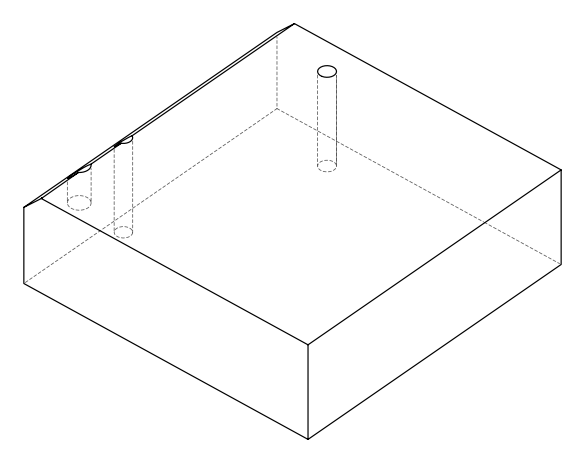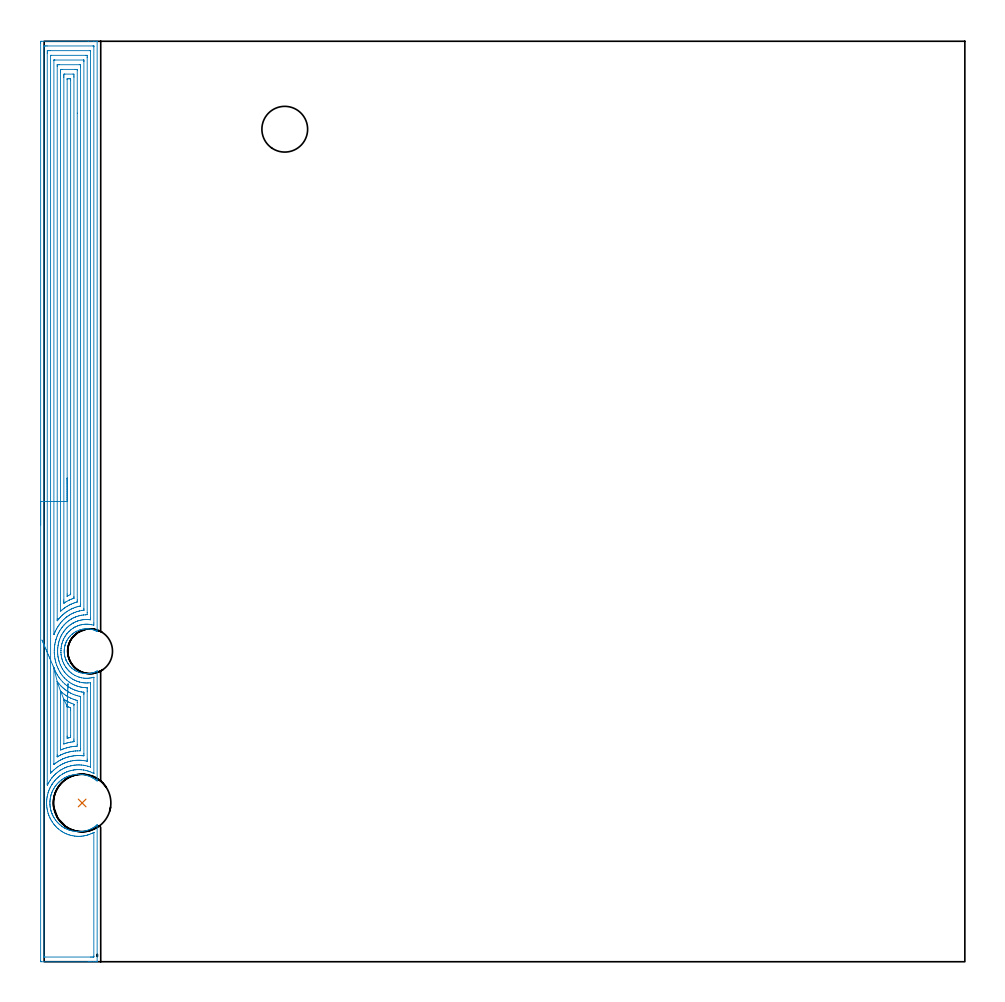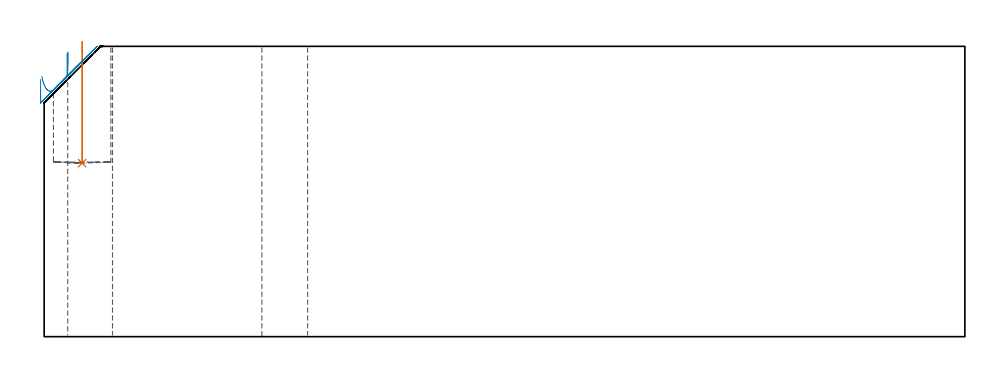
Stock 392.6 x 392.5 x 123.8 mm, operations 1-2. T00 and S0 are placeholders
(PLAN: 10 operations, 8 tool changes, 30.1 min)
(1 INDEXABLE_INSERT_DRILL_BLIND_HOLE_FROM_SOLID | STEP1POCKET | NXT0302_020 | 0.21 min | 23318 mm3)
(2 AREA_MILL | FG_CHAMFER_SURFACE | UGT0205_001 | 27.4 min | 110087 mm3)
(3 SPOT_DRILL | STEP1HOLE | NXT0321_9005460120000 | 0.05 min | 196 mm3)
(4 SPOT_DRILL_1 | STEP1HOLE_1 | NXT0321_9005460120000 | 0.05 min | 55 mm3)
(5 DRILL_BLIND_HOLE_INTO_CENTER | STEP1HOLE | UGT0301_198 | 0.06 min | 398 mm3)
(6 GUN_DRILL_THROUGH_HOLE | STEP1HOLE | UGT0307_003 | 0.6 min | 4331 mm3)
(7 SPADE_DRILL_TO_ENLARGE_THROUGH_HOLE | STEP1HOLE | UGT0306_010 | 0.53 min | 32012 mm3)
(8 DRILL_BLIND_HOLE_INTO_CENTER_1 | STEP1HOLE_1 | NXT0301_092 | 0.08 min | 1392 mm3)
(9 GUN_DRILL_THROUGH_HOLE_1 | STEP1HOLE_1 | UGT0307_009 | 0.63 min | 12077 mm3)
(10 DRILL_TO_ENLARGE_THROUGH_HOLE | STEP1HOLE_1 | UGT0301_258 | 0.53 min | 20543 mm3)
(TOOL NXT0302_020 | Index. Insert Drill 24.5mm [880-D2450L25-03] | D24.5 PA176 FL74 Z2)
(TOOL UGT0205_001 | Chamfer Mill 20 x 3 x 45 deg. | D20 FL50 Z2)
(TOOL NXT0321_9005460120000 | NC Spot Drill, 142deg, 12mm, Carbide, Uncoated | D12 PA142 FL30 Z2)
(TOOL UGT0301_198 | Twist Drill 7.9 mm | D7.9 PA118 FL73 Z2)
(TOOL UGT0307_003 | Gun Drill 7 mm | D7 PA130 FL24 Z1)
(TOOL UGT0306_010 | Spade Drill 19.5mm | D19.5 PA132 FL10 Z2)
(TOOL NXT0301_092 | Carbide Drill 12.1mm [860.1-1210-061A1-MM 2214] | D12.1 PA140 FL77 Z2)
(TOOL UGT0307_009 | Gun Drill 12 mm | D12 PA130 FL24 Z1)
(TOOL UGT0301_258 | Twist Drill 19.1 mm | D19.1 PA118 FL140 Z2)
(OP 1 INDEXABLE_INSERT_DRILL_BLIND_HOLE_FROM_SOLID)
G17 G21 G94 G90
T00 M6
G54
G17 G0 G90 X16.2 Y67.7 S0 M3
G43 Z133.8 H1
G94 G81 G98 Z74. F250. R125.8
G80
M5
M2
(OP 2 AREA_MILL, part 1 of 2)
G17 G21 G94 G90
T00 M6
G54
G17 G0 G90 X-1.5 Y186.25 S1061 M3
G43 Z133.8 H0
Z109.7
G94 G1 Y186.288 Z108.828 F250.
Y186.402 Z107.964
Y186.591 Z107.112
Y186.853 Z106.28
Y187.187 Z105.474
Y187.59 Z104.7
Y188.058 Z103.964
Y188.59 Z103.272
Y189.179 Z102.629
Y189.822 Z102.04
Y190.514 Z101.508
Y191.25 Z101.04
Y192.024 Z100.637
Y192.83 Z100.303
Y193.662 Z100.041
Y194.514 Z99.852
Y195.378 Z99.738
Y196.25 Z99.7
Y391.517
X-1.499 Y391.883 Z99.701
X-1.494 Y392.404 Z99.704
X-1.492 Y392.492 Z99.706
X-0.976 Y392.5 Z100.221
X18.804 Z119.999
X21.19 Z122.385
X22.2 Z123.4
X22.571 Y392.492 Z123.762
X22.597 Y392.49 Z123.788
X22.6 Y392.329 Z123.8
Y141.759
X22.593 Y140.9 Z123.793
X22.535 Y140.878 Z123.735
X22.521 Y140.883 Z123.721
X22.176 Y141.036 Z123.376
X22.093 Y141.074 Z123.293
X21.762 Y141.217 Z122.962
X21.323 Y141.383 Z122.523
X20.879 Y141.531 Z122.079
X20.439 Y141.653 Z121.639
X19.996 Y141.757 Z121.196
X19.855 Y141.785 Z121.055
X19.113 Y141.886 Z120.313
X18.672 Y141.926 Z119.872
X18.23 Y141.942 Z119.43
X17.789 Y141.938 Z118.989
X17.348 Y141.913 Z118.548
X16.905 Y141.868 Z118.105
X16.465 Y141.805 Z117.665
X16.345 Y141.785 Z117.545
X15.582 Y141.6 Z116.782
X15.138 Y141.471 Z116.338
X14.699 Y141.311 Z115.899
X13.816 Y140.931 Z115.016
X13.733 Y140.892 Z114.933
X13.685 Y140.865 Z114.885
X13.46 Y140.739 Z114.658
X13.381 Y140.693 Z114.573
X13.333 Y140.667 Z114.526
X12.933 Y140.422 Z114.132
X12.767 Y140.306 Z113.964
X12.413 Y140.063 Z113.613
X12.321 Y139.999 Z113.521
X12.099 Y139.822 Z113.299
X12.05 Y139.782 Z113.25
X11.927 Y139.674 Z113.126
X11.88 Y139.633 Z113.077
X11.793 Y139.557 Z112.992
X11.672 Y139.451 Z112.871
X11.305 Y139.106 Z112.502
X11.169 Y138.963 Z112.365
X11.009 Y138.781 Z112.205
X10.843 Y138.593 Z112.04
X10.53 Y138.213 Z111.729
X10.285 Y137.878 Z111.483
X10.254 Y137.831 Z111.452
X9.924 Y137.321 Z111.121
X9.908 Y137.292 Z111.105
X9.674 Y136.877 Z110.873
X9.638 Y136.807 Z110.838
X9.446 Y136.428 Z110.643
X9.433 Y136.399 Z110.629
X9.403 Y136.335 Z110.6
X9.368 Y136.253 Z110.566
X9.282 Y136.046 Z110.481
X9.245 Y135.952 Z110.441
X9.238 Y135.937 Z110.435
X9.086 Y135.535 Z110.286
X8.958 Y135.13 Z110.156
X8.946 Y135.09 Z110.142
X8.939 Y135.059 Z110.133
X8.867 Y134.793 Z110.062
X8.826 Y134.642 Z110.02
X8.764 Y134.363 Z109.962
X8.731 Y134.197 Z109.923
X8.654 Y133.749 Z109.85
X8.6 Y133.303 Z109.796
X8.595 Y133.229 Z109.79
X8.576 Y132.982 Z109.773
X8.568 Y132.856 Z109.763
Y132.826 Z109.761
X8.555 Y132.439 Z109.754
X8.554 Y132.41 Z109.753
X8.567 Y131.963 Z109.761
X8.57 Y131.932 Z109.762
X8.578 Y131.801 Z109.774
X8.592 Y131.616 Z109.785
X8.598 Y131.516 Z109.793
X8.632 Y131.22 Z109.83
X8.65 Y131.07 Z109.847
X8.666 Y130.973 Z109.864
X8.726 Y130.623 Z109.919
X8.779 Y130.366 Z109.978
X8.821 Y130.178 Z110.016
X8.941 Y129.73 Z110.136
X9.08 Y129.285 Z110.278
X9.189 Y128.994 Z110.386
X9.235 Y128.872 Z110.431
X9.263 Y128.806 Z110.458
X9.328 Y128.643 Z110.527
X9.368 Y128.546 Z110.567
X9.402 Y128.465 Z110.6
X9.437 Y128.392 Z110.634
X9.453 Y128.359 Z110.65
X9.634 Y128.002 Z110.833
X9.663 Y127.944 Z110.862
X9.909 Y127.499 Z111.108
X10.092 Y127.206 Z111.292
X10.254 Y126.966 Z111.451
X10.286 Y126.919 Z111.483
X10.321 Y126.87 Z111.519
X10.514 Y126.606 Z111.714
X10.834 Y126.216 Z112.033
X11.045 Y125.977 Z112.242
X11.168 Y125.837 Z112.366
X11.285 Y125.713 Z112.482
X11.661 Y125.358 Z112.861
X11.703 Y125.321 Z112.903
X11.88 Y125.168 Z113.076
X11.975 Y125.084 Z113.173
X12.05 Y125.017 Z113.249
X12.294 Y124.82 Z113.493
X12.61 Y124.591 Z113.809
X12.767 Y124.486 Z113.965
X12.933 Y124.374 Z114.133
X13.314 Y124.144 Z114.507
X13.407 Y124.091 Z114.599
X13.499 Y124.038 Z114.697
X13.695 Y123.927 Z114.894
X13.768 Y123.893 Z114.968
X13.816 Y123.87 Z115.016
X14.699 Y123.489 Z115.899
X15.138 Y123.329 Z116.338
X15.582 Y123.198 Z116.782
X16.24 Y123.035 Z117.44
X16.465 Y122.996 Z117.665
X16.905 Y122.932 Z118.105
X17.348 Y122.887 Z118.548
X17.789 Y122.862 Z118.989
X18.23 Y122.858 Z119.43
X18.672 Y122.874 Z119.872
X19.113 Y122.915 Z120.313
X19.961 Y123.035 Z121.161
X19.996 Y123.042 Z121.196
X20.439 Y123.147 Z121.639
X20.879 Y123.269 Z122.079
X21.323 Y123.417 Z122.523
X21.762 Y123.583 Z122.962
X22.083 Y123.722 Z123.283
X22.519 Y123.934 Z123.717
X22.582 Y123.959 Z123.779
X22.595 Y123.963 Z123.791
X22.6 Y123.893 Z123.8
Y77.441
X22.594 Y77.079 Z123.792
X22.541 Y77.111 Z123.739
X22.204 Y77.379 Z123.404
X22.052 Y77.498 Z123.252
X21.762 Y77.704 Z122.962
X21.324 Y77.997 Z122.524
X20.879 Y78.273 Z122.079
X20.675 Y78.391 Z121.875
X19.996 Y78.737 Z121.196
X19.557 Y78.94 Z120.757
X19.113 Y79.121 Z120.313
X18.678 Y79.284 Z119.878
X18.23 Y79.419 Z119.43
X17.348 Y79.648 Z118.548
X16.465 Y79.81 Z117.665
X15.582 Y79.907 Z116.782
X14.699 Y79.94 Z115.899
X13.816 Y79.906 Z115.016
X12.933 Y79.809 Z114.133
X12.05 Y79.647 Z113.25
X11.167 Y79.419 Z112.367
X10.722 Y79.284 Z111.922
X10.571 Y79.228 Z111.771
X10.285 Y79.12 Z111.483
X10.06 Y79.028 Z111.257
X9.842 Y78.939 Z111.039
X9.499 Y78.781 Z110.698
X9.402 Y78.736 Z110.6
X8.726 Y78.391 Z109.924
X8.628 Y78.334 Z109.826
X8.519 Y78.272 Z109.717
X8.074 Y77.995 Z109.272
X7.636 Y77.702 Z108.834
X7.447 Y77.566 Z108.643
X7.352 Y77.498 Z108.549
X6.735 Y76.994 Z107.934
X6.412 Y76.708 Z107.607
X6.296 Y76.605 Z107.492
X6.117 Y76.428 Z107.315
X5.869 Y76.182 Z107.069
X5.444 Y75.713 Z106.639
X5.182 Y75.394 Z106.381
X4.987 Y75.156 Z106.186
X4.738 Y74.82 Z105.936
X4.639 Y74.673 Z105.837
X4.439 Y74.376 Z105.637
X4.154 Y73.927 Z105.352
X4.119 Y73.868 Z105.316
X4.105 Y73.845 Z105.303
X3.941 Y73.546 Z105.141
X3.885 Y73.442 Z105.084
X3.679 Y73.034 Z104.876
X3.475 Y72.589 Z104.675
X3.435 Y72.495 Z104.635
X3.288 Y72.141 Z104.485
X3.265 Y72.081 Z104.462
X3.222 Y71.971 Z104.42
X3.113 Y71.635 Z104.308
X2.986 Y71.248 Z104.181
X2.969 Y71.188 Z104.163
X2.857 Y70.803 Z104.055
X2.796 Y70.553 Z103.995
X2.783 Y70.5 Z103.982
X2.75 Y70.355 Z103.945
X2.739 Y70.295 Z103.931
X2.659 Y69.909 Z103.856
X2.584 Y69.462 Z103.783
X2.582 Y69.45 Z103.782
X2.527 Y69.016 Z103.726
X2.489 Y68.57 Z103.682
X2.487 Y68.508 Z103.677
X2.463 Y68.123 Z103.66
X2.453 Y67.677 Z103.649
X2.464 Y67.23 Z103.662
X2.486 Y66.882 Z103.68
X2.492 Y66.784 Z103.686
X2.534 Y66.337 Z103.729
X2.57 Y66.044 Z103.77
X2.592 Y65.891 Z103.789
X2.603 Y65.828 Z103.799
X2.667 Y65.444 Z103.865
X2.759 Y64.998 Z103.957
X2.869 Y64.551 Z104.068
X2.887 Y64.488 Z104.085
X2.995 Y64.105 Z104.194
X3.016 Y64.038 Z104.216
X3.103 Y63.765 Z104.303
X3.14 Y63.66 Z104.34
X3.221 Y63.428 Z104.42
X3.307 Y63.212 Z104.504
X3.334 Y63.148 Z104.531
X3.376 Y63.048 Z104.575
X3.457 Y62.857 Z104.655
X3.497 Y62.764 Z104.694
X3.701 Y62.319 Z104.9
X3.787 Y62.15 Z104.987
X3.898 Y61.935 Z105.096
X4.105 Y61.556 Z105.302
X4.12 Y61.53 Z105.318
X4.183 Y61.426 Z105.38
X4.47 Y60.977 Z105.668
X4.77 Y60.534 Z105.968
X4.901 Y60.353 Z106.1
X4.987 Y60.241 Z106.186
X5.481 Y59.641 Z106.681
X5.869 Y59.218 Z107.069
X6.117 Y58.972 Z107.317
X6.343 Y58.748 Z107.542
X6.56 Y58.552 Z107.756
X6.754 Y58.385 Z107.951
X7.416 Y57.855 Z108.614
X7.636 Y57.697 Z108.835
X8.074 Y57.405 Z109.273
X8.262 Y57.288 Z109.461
X8.333 Y57.245 Z109.53
X8.416 Y57.193 Z109.615
X8.519 Y57.129 Z109.718
X8.811 Y56.962 Z110.008
X8.937 Y56.895 Z110.137
X9.02 Y56.851 Z110.22
X9.105 Y56.807 Z110.303
X9.22 Y56.751 Z110.415
X9.403 Y56.66 Z110.599
X9.841 Y56.461 Z111.04
X9.872 Y56.449 Z111.071
X10.284 Y56.281 Z111.484
X10.55 Y56.183 Z111.749
X10.857 Y56.069 Z112.057
X11.167 Y55.978 Z112.367
X12.05 Y55.753 Z113.25
X12.933 Y55.591 Z114.133
X13.816 Y55.494 Z115.016
X14.699 Y55.46 Z115.899
X15.582 Y55.493 Z116.782
X16.465 Y55.59 Z117.665
X17.348 Y55.752 Z118.548
X18.23 Y55.977 Z119.43
X18.543 Y56.069 Z119.743
X19.113 Y56.284 Z120.313
X19.996 Y56.665 Z121.196
X20.59 Y56.962 Z121.79
X20.879 Y57.128 Z122.079
X21.324 Y57.403 Z122.524
X21.762 Y57.695 Z122.962
X21.987 Y57.855 Z123.187
X22.204 Y58.022 Z123.404
X22.473 Y58.235 Z123.673
X22.519 Y58.27 Z123.718
X22.586 Y58.314 Z123.779
X22.597 Y58.32 Z123.789
X22.6 Y58.235 Z123.8
Y0.171
X22.597 Y0.01 Z123.788
X22.571 Y0.008 Z123.762
X22.2 Y0. Z123.399
X21.867 Z123.066
X21.19 Z122.385
X19.964 Z121.161
X19.416 Z120.611
X18.804 Z119.999
X-1.251 Y0.001 Z99.946
X-1.492 Y0.01 Z99.706
X-1.499 Y0.251 Z99.699
Y0.283
X-1.5 Y196.25 Z99.7
X-0.086 Z101.114
Y390.092
X-0.084 Y390.318 Z101.116
X-0.081 Y390.429 Z101.119
X-0.079 Y390.476 Z101.121
X-0.004 Y390.49 Z101.196
X0.399 Y390.498 Z101.599
X0.797 Y390.499 Z101.997
X1.283 Y390.5 Z102.483
X20.789 Z121.989
X21.046 Y390.497 Z122.246
X21.153 Y390.493 Z122.353
X21.172 Y390.491 Z122.372
X21.179 Y390.479 Z122.379
X21.181 Y390.428 Z122.381
X21.184 Y390.319 Z122.384
X21.186 Y390.1 Z122.386
Y144.442
X21.183 Y143.552 Z122.383
X21.181 Y143.545 Z122.381
X21.079 Y143.524 Z122.279
X20.965 Y143.545 Z122.165
X20.303 Y143.704 Z121.503
X20.101 Y143.749 Z121.301
X19.416 Y143.844 Z120.616
X19.079 Y143.885 Z120.279
X18.53 Y143.922 Z119.73
X18.146 Y143.932 Z119.346
X17.643 Y143.922 Z118.843
X17.289 Y143.902 Z118.489
X16.756 Y143.847 Z117.956
X16.491 Y143.813 Z117.691
X16.2 Y143.765 Z117.4
X15.87 Y143.695 Z117.07
X15.748 Y143.668 Z116.948
X15.252 Y143.545 Z116.452
X15.044 Y143.484 Z116.244
X14.983 Y143.464 Z116.183
X14.387 Y143.253 Z115.587
X14.097 Y143.134 Z115.297
X13.76 Y142.991 Z114.96
X13.21 Y142.743 Z114.41
X13.149 Y142.713 Z114.349
X13.036 Y142.652 Z114.236
X12.59 Y142.383 Z113.79
X12.323 Y142.216 Z113.523
X12.051 Y142.033 Z113.251
X11.655 Y141.759 Z112.855
X11.532 Y141.663 Z112.732
X11.437 Y141.583 Z112.637
X11.054 Y141.251 Z112.254
X10.621 Y140.865 Z111.821
X10.584 Y140.831 Z111.784
X10.573 Y140.82 Z111.773
X10.55 Y140.796 Z111.75
X10.157 Y140.368 Z111.357
X9.809 Y139.972 Z111.009
X9.743 Y139.892 Z110.943
X9.663 Y139.791 Z110.863
X9.361 Y139.384 Z110.561
X9.152 Y139.079 Z110.352
X9.004 Y138.85 Z110.204
X8.777 Y138.485 Z109.977
X8.668 Y138.295 Z109.868
X8.608 Y138.185 Z109.808
X8.363 Y137.709 Z109.563
X8.165 Y137.292 Z109.365
X8.115 Y137.179 Z109.315
X8.082 Y137.099 Z109.282
X7.89 Y136.612 Z109.09
X7.833 Y136.456 Z109.033
X7.814 Y136.399 Z109.014
X7.623 Y135.775 Z108.823
X7.55 Y135.506 Z108.75
X7.443 Y135.063 Z108.643
X7.35 Y134.612 Z108.55
X7.32 Y134.453 Z108.52
X7.299 Y134.315 Z108.499
X7.221 Y133.719 Z108.421
X7.199 Y133.522 Z108.399
X7.154 Y132.826 Z108.354
X7.147 Y132.71 Z108.347
Y132.681
X7.157 Y131.932 Z108.357
X7.163 Y131.772 Z108.363
X7.223 Y131.039 Z108.423
X7.235 Y130.923 Z108.435
X7.253 Y130.788 Z108.453
X7.357 Y130.146 Z108.557
X7.452 Y129.694 Z108.652
X7.561 Y129.252 Z108.761
X7.648 Y128.935 Z108.848
X7.794 Y128.456 Z108.994
X7.828 Y128.359 Z109.028
X7.89 Y128.192 Z109.09
X8.184 Y127.466 Z109.384
X8.458 Y126.894 Z109.658
X8.632 Y126.573 Z109.832
X8.777 Y126.314 Z109.977
X9.176 Y125.679 Z110.376
X9.377 Y125.392 Z110.577
X9.663 Y125.016 Z110.863
X9.849 Y124.786 Z111.049
X10.175 Y124.412 Z111.375
X10.55 Y124.013 Z111.75
X10.671 Y123.893 Z111.871
X11.076 Y123.529 Z112.276
X11.437 Y123.221 Z112.637
X11.719 Y122.999 Z112.919
X12.323 Y122.58 Z113.523
X13.11 Y122.106 Z114.31
X13.21 Y122.053 Z114.41
X13.317 Y121.999 Z114.517
X14.097 Y121.668 Z115.297
X14.809 Y121.388 Z116.009
X14.983 Y121.335 Z116.183
X15.403 Y121.213 Z116.603
X15.87 Y121.099 Z117.07
X16.016 Y121.065 Z117.216
X16.756 Y120.953 Z117.956
X17.328 Y120.896 Z118.528
X17.643 Y120.878 Z118.843
X17.985 Y120.868 Z119.185
X18.53 Y120.878 Z119.73
X18.845 Y120.895 Z120.045
X19.416 Y120.957 Z120.616
X19.642 Y120.986 Z120.842
X20.303 Y121.095 Z121.503
X20.401 Y121.114 Z121.601
X20.813 Y121.213 Z122.013
X20.967 Y121.254 Z122.167
X21.112 Y121.29 Z122.312
X21.146 Y121.295 Z122.346
X21.184 Y121.218 Z122.384
X21.185 Y121.213 Z122.385
X21.186 Y121.208 Z122.386
X21.185 Y80.57 Z122.385
X21.183 Y80.347 Z122.383
X21.182 Y80.293 Z122.382
X21.18 Y80.276 Z122.38
X21.132 Y80.294 Z122.332
X20.921 Y80.392 Z122.121
X20.303 Y80.689 Z121.503
X19.572 Y81.014 Z120.772
X19.416 Y81.07 Z120.616
X18.797 Y81.283 Z119.997
X18.53 Y81.364 Z119.73
X18.051 Y81.496 Z119.251
X17.643 Y81.595 Z118.843
X16.923 Y81.739 Z118.123
X16.756 Y81.764 Z117.956
X15.9 Y81.877 Z117.1
X15.87 Y81.88 Z117.07
X15.574 Y81.908 Z116.774
X14.983 Y81.929 Z116.183
X14.961 Y81.93 Z116.161
X14.087 Y81.917 Z115.287
X13.829 Y81.908 Z115.029
X13.266 Y81.851 Z114.466
X13.21 Y81.844 Z114.41
X12.819 Y81.793 Z114.019
X12.488 Y81.741 Z113.688
X12.323 Y81.71 Z113.523
X11.749 Y81.593 Z112.949
X11.437 Y81.516 Z112.637
X11.042 Y81.412 Z112.242
X10.55 Y81.268 Z111.75
X10.359 Y81.207 Z111.559
X9.826 Y81.014 Z111.026
X9.71 Y80.967 Z110.91
X9.663 Y80.946 Z110.863
X9.099 Y80.69 Z110.299
X8.777 Y80.535 Z109.977
X8.503 Y80.397 Z109.703
X7.982 Y80.121 Z109.182
X7.746 Y79.976 Z108.946
X7.004 Y79.482 Z108.204
X6.854 Y79.379 Z108.054
X6.647 Y79.228 Z107.847
X6.353 Y78.99 Z107.553
X6.117 Y78.794 Z107.317
X5.87 Y78.583 Z107.07
X5.588 Y78.334 Z106.788
X5.405 Y78.159 Z106.605
X5.23 Y77.985 Z106.43
X4.965 Y77.709 Z106.165
X4.714 Y77.441 Z105.914
X4.541 Y77.242 Z105.741
X4.344 Y77.005 Z105.544
X3.98 Y76.548 Z105.18
X3.756 Y76.246 Z104.956
X3.457 Y75.816 Z104.657
X3.392 Y75.72 Z104.592
X3.35 Y75.654 Z104.55
X3.163 Y75.358 Z104.363
X2.825 Y74.761 Z104.025
X2.735 Y74.595 Z103.935
X2.57 Y74.275 Z103.77
X2.439 Y74. Z103.639
X2.379 Y73.868 Z103.579
X2.169 Y73.379 Z103.369
X2.003 Y72.975 Z103.203
X1.951 Y72.84 Z103.151
X1.916 Y72.74 Z103.116
X1.696 Y72.075 Z102.896
X1.684 Y72.036 Z102.884
X1.505 Y71.368 Z102.705
X1.462 Y71.188 Z102.662
X1.341 Y70.64 Z102.541
X1.276 Y70.295 Z102.476
X1.208 Y69.881 Z102.408
X1.146 Y69.401 Z102.346
X1.114 Y69.082 Z102.314
X1.071 Y68.508 Z102.271
X1.057 Y68.246 Z102.257
X1.045 Y67.615 Z102.245
X1.051 Y67.359 Z102.251
X1.078 Y66.721 Z102.278
X1.087 Y66.576 Z102.287
X1.101 Y66.416 Z102.301
X1.167 Y65.828 Z102.367
X1.227 Y65.395 Z102.427
X1.306 Y64.935 Z102.506
X1.443 Y64.284 Z102.643
X1.504 Y64.042 Z102.704
X1.684 Y63.362 Z102.884
X1.749 Y63.148 Z102.949
X1.761 Y63.109 Z102.961
X1.78 Y63.051 Z102.98
X1.949 Y62.576 Z103.149
X2.072 Y62.255 Z103.272
X2.357 Y61.577 Z103.557
X2.457 Y61.362 Z103.657
X2.57 Y61.13 Z103.77
X2.92 Y60.468 Z104.12
X3.116 Y60.126 Z104.316
X3.457 Y59.58 Z104.657
X3.467 Y59.565 Z104.667
X3.946 Y58.892 Z105.146
X4.108 Y58.682 Z105.308
X4.344 Y58.393 Z105.544
X4.618 Y58.069 Z105.818
X4.874 Y57.788 Z106.074
X5.23 Y57.421 Z106.43
X5.777 Y56.895 Z106.977
X6.117 Y56.607 Z107.317
X6.879 Y56.002 Z108.079
X7.004 Y55.913 Z108.204
X7.279 Y55.725 Z108.479
X7.89 Y55.346 Z109.09
X8.289 Y55.109 Z109.489
X8.777 Y54.86 Z109.977
X9.25 Y54.632 Z110.45
X9.663 Y54.462 Z110.863
X10.283 Y54.215 Z111.483
X10.55 Y54.124 Z111.75
X10.684 Y54.08 Z111.884
X11.437 Y53.885 Z112.637
X11.873 Y53.776 Z113.073
X12.323 Y53.695 Z113.523
X12.944 Y53.59 Z114.144
X13.21 Y53.561 Z114.41
X13.926 Y53.494 Z115.126
X14.097 Y53.487 Z115.297
X14.836 Y53.47 Z116.036
X14.983 Y53.474 Z116.183
X15.687 Y53.506 Z116.887
X15.87 Y53.524 Z117.07
X16.486 Y53.594 Z117.686
X16.756 Y53.637 Z117.956
X17.245 Y53.723 Z118.445
X17.643 Y53.805 Z118.843
X17.972 Y53.884 Z119.172
X18.53 Y54.03 Z119.73
X18.673 Y54.071 Z119.873
X19.113 Y54.215 Z120.313
X19.333 Y54.299 Z120.533
X19.416 Y54.333 Z120.616
X19.958 Y54.563 Z121.158
X20.303 Y54.715 Z121.503
X20.57 Y54.84 Z121.77
X21.12 Y55.109 Z122.32
X21.142 Y55.12 Z122.342
X21.168 Y55.131 Z122.368
X21.172 Y55.128 Z122.372
X21.184 Y55.114 Z122.384
X21.185 Y55.109 Z122.385
X21.186 Y55.101 Z122.386
Y2.408
X21.184 Y2.182 Z122.384
X21.181 Y2.071 Z122.381
X21.179 Y2.024 Z122.379
X21.104 Y2.01 Z122.304
X20.701 Y2.002 Z121.901
X20.303 Y2.001 Z121.503
X19.817 Y2. Z121.017
X0.311 Z101.511
X0.054 Y2.003 Z101.254
X-0.053 Y2.007 Z101.147
X-0.072 Y2.009 Z101.128
X-0.079 Y2.021 Z101.121
X-0.082 Y2.072 Z101.118
X-0.084 Y2.181 Z101.116
X-0.086 Y2.4 Z101.114
Y196.25
X1.328 Z102.528
X1.329 Y387.416 Z102.529
X1.33 Y387.773 Z102.53
X1.334 Y388.309 Z102.534
X1.336 Y388.479 Z102.536
X1.501 Y388.493 Z102.701
X1.684 Y388.497 Z102.884
X2.381 Y388.5 Z103.581
X2.57 Z103.77
X19.416 Y388.499 Z120.616
X19.605 Y388.496 Z120.805
X19.731 Y388.491 Z120.931
X19.766 Y388.487 Z120.966
X19.767 Y388.471 Z120.967
X19.769 Y388.429 Z120.969
X19.771 Y388.309 Z120.971
Y146.761
X19.77 Y146.225 Z120.97
X19.767 Y145.872 Z120.967
X19.765 Y145.827 Z120.965
X19.717 Y145.829 Z120.917
X19.609 Y145.837 Z120.809
X19.416 Y145.855 Z120.616
X18.846 Y145.906 Z120.046
X18.53 Y145.922 Z119.73
X17.936 Y145.93 Z119.136
X17.643 Y145.922 Z118.843
X17.092 Y145.887 Z118.292
X16.756 Y145.852 Z117.956
X16.3 Y145.792 Z117.5
X15.87 Y145.715 Z117.07
X15.559 Y145.645 Z116.759
X14.983 Y145.502 Z116.183
X14.85 Y145.466 Z116.05
X14.42 Y145.332 Z115.62
X14.18 Y145.248 Z115.38
X14.097 Y145.215 Z115.297
X13.549 Y144.99 Z114.749
X13.21 Y144.844 Z114.41
X12.932 Y144.719 Z114.132
X12.782 Y144.646 Z113.982
X12.389 Y144.439 Z113.589
X12.347 Y144.414 Z113.547
X12.323 Y144.4 Z113.523
X11.798 Y144.074 Z112.998
X11.437 Y143.835 Z112.637
X11.265 Y143.718 Z112.465
X11.021 Y143.545 Z112.221
X10.758 Y143.335 Z111.958
X10.55 Y143.162 Z111.75
X10.279 Y142.926 Z111.479
X9.972 Y142.652 Z111.172
X9.814 Y142.5 Z111.014
X9.663 Y142.348 Z110.863
X9.38 Y142.044 Z110.58
X9.12 Y141.759 Z110.32
X8.962 Y141.572 Z110.162
X8.777 Y141.347 Z109.977
X8.567 Y141.077 Z109.767
X8.41 Y140.865 Z109.61
X8.196 Y140.557 Z109.396
X7.89 Y140.097 Z109.09
X7.842 Y140.02 Z109.042
X7.813 Y139.972 Z109.013
X7.518 Y139.454 Z108.718
X7.318 Y139.079 Z108.518
X7.211 Y138.87 Z108.411
X7.004 Y138.44 Z108.204
X6.926 Y138.264 Z108.126
X6.893 Y138.185 Z108.093
X6.676 Y137.622 Z107.876
X6.553 Y137.292 Z107.753
X6.447 Y136.959 Z107.647
X6.276 Y136.399 Z107.476
X6.241 Y136.273 Z107.441
X6.117 Y135.786 Z107.317
X6.066 Y135.557 Z107.266
X6.056 Y135.506 Z107.256
X5.929 Y134.802 Z107.129
X5.901 Y134.612 Z107.101
X5.822 Y134.016 Z107.022
X5.792 Y133.719 Z106.992
X5.759 Y133.186 Z106.959
X5.741 Y132.826 Z106.941
X5.74 Y132.312 Z106.94
X5.743 Y131.932 Z106.943
X5.771 Y131.387 Z106.971
X5.801 Y131.039 Z107.001
X5.868 Y130.396 Z107.068
X5.906 Y130.146 Z107.106
X5.965 Y129.781 Z107.165
X6.049 Y129.321 Z107.249
X6.063 Y129.252 Z107.263
X6.117 Y129.012 Z107.317
X6.288 Y128.359 Z107.488
X6.355 Y128.119 Z107.555
X6.568 Y127.466 Z107.768
X6.848 Y126.73 Z108.048
X6.913 Y126.573 Z108.113
X7.004 Y126.364 Z108.204
X7.34 Y125.679 Z108.54
X7.745 Y124.932 Z108.945
X7.836 Y124.786 Z109.036
X7.89 Y124.702 Z109.09
X8.21 Y124.217 Z109.41
X8.44 Y123.893 Z109.64
X8.777 Y123.456 Z109.977
X9.162 Y122.999 Z110.362
X9.663 Y122.454 Z110.863
X10.027 Y122.106 Z111.227
X10.55 Y121.642 Z111.75
X11.084 Y121.213 Z112.284
X11.437 Y120.965 Z112.637
X11.634 Y120.831 Z112.834
X12.126 Y120.518 Z113.326
X12.323 Y120.402 Z113.523
X12.464 Y120.319 Z113.664
X12.743 Y120.171 Z113.943
X12.957 Y120.071 Z114.157
X13.21 Y119.958 Z114.41
X13.838 Y119.687 Z115.038
X14.097 Y119.588 Z115.297
X14.527 Y119.426 Z115.727
X14.983 Y119.295 Z116.183
X15.164 Y119.244 Z116.364
X15.87 Y119.08 Z117.07
X16.282 Y119.01 Z117.482
X16.756 Y118.948 Z117.956
X17.283 Y118.896 Z118.483
X17.643 Y118.878 Z118.843
X18.195 Y118.87 Z119.395
X18.53 Y118.878 Z119.73
X19.042 Y118.91 Z120.242
X19.761 Y118.977 Z120.961
X19.765 Y118.89 Z120.965
X19.769 Y118.533 Z120.969
X19.771 Y118.176 Z120.971
Y83.217
X19.77 Y83.122 Z120.97
X19.767 Y83.059 Z120.967
X19.765 Y83.03 Z120.965
X19.751 Z120.951
X18.994 Y83.269 Z120.194
X18.53 Y83.398 Z119.73
X17.733 Y83.604 Z118.933
X17.643 Y83.622 Z118.843
X17.27 Y83.694 Z118.47
X16.756 Y83.776 Z117.956
X16.661 Y83.791 Z117.861
X15.87 Y83.878 Z117.07
X15.669 Y83.897 Z116.869
X14.983 Y83.921 Z116.183
X14.755 Y83.924 Z115.955
X14.097 Y83.911 Z115.297
X13.889 Y83.903 Z115.089
X13.21 Y83.847 Z114.41
X13.071 Y83.834 Z114.271
X12.716 Y83.788 Z113.916
X12.323 Y83.73 Z113.523
X12.293 Y83.725 Z113.493
X12.123 Y83.694 Z113.323
X11.551 Y83.579 Z112.751
X11.437 Y83.552 Z112.637
X11.249 Y83.505 Z112.449
X10.55 Y83.309 Z111.75
X10.16 Y83.193 Z111.36
X9.663 Y83.018 Z110.863
X9.506 Y82.959 Z110.706
X9.115 Y82.801 Z110.315
X8.88 Y82.697 Z110.08
X8.777 Y82.648 Z109.977
X8.282 Y82.407 Z109.482
X7.89 Y82.203 Z109.09
X7.345 Y81.908 Z108.545
X7.134 Y81.776 Z108.334
X7.004 Y81.692 Z108.204
X6.599 Y81.422 Z107.799
X6.117 Y81.094 Z107.317
X6.07 Y81.061 Z107.27
X6.007 Y81.014 Z107.207
X5.578 Y80.664 Z106.778
X5.23 Y80.375 Z106.43
X5.094 Y80.258 Z106.294
X4.939 Y80.121 Z106.139
X4.633 Y79.83 Z105.833
X4.344 Y79.547 Z105.544
X4.186 Y79.387 Z105.386
X4.036 Y79.228 Z105.236
X3.762 Y78.92 Z104.962
X3.457 Y78.567 Z104.657
X3.352 Y78.44 Z104.552
X3.268 Y78.334 Z104.468
X2.656 Y77.527 Z103.856
X2.57 Y77.401 Z103.77
X2.238 Y76.883 Z103.438
X2.03 Y76.548 Z103.23
X1.901 Y76.329 Z103.101
X1.684 Y75.948 Z102.884
X1.581 Y75.758 Z102.781
X1.527 Y75.654 Z102.727
X1.463 Y75.531 Z102.663
X1.435 Y75.479 Z102.635
X1.386 Y75.392 Z102.586
X1.335 Y75.304 Z102.535
X1.333 Y75.418 Z102.533
X1.33 Y75.654 Z102.53
X1.329 Y75.795 Z102.529
X1.328 Y76.012 Z102.528
Y196.25
X2.743 Z103.943
Y386.349
X2.744 Y386.452 Z103.944
X2.747 Y386.481 Z103.947
X2.749 Y386.489 Z103.949
X2.756 Y386.493 Z103.956
X2.809 Y386.497 Z104.009
X3.025 Y386.499 Z104.225
X17.666 Y386.5 Z118.866
X18.082 Y386.497 Z119.282
X18.29 Y386.493 Z119.49
X18.34 Y386.49 Z119.54
X18.351 Y386.483 Z119.551
X18.353 Y386.466 Z119.553
X18.355 Y386.399 Z119.555
X18.357 Y385.803 Z119.557
Y385.63
Y148.905
X18.353 Y148.19 Z119.553
X18.35 Y148.012 Z119.55
X17.717 Y147.937 Z118.917
X17.643 Y147.931 Z118.843
X16.89 Y147.877 Z118.09
X16.756 Y147.862 Z117.956
X16.106 Y147.774 Z117.306
X15.87 Y147.731 Z117.07
X15.366 Y147.626 Z116.566
X14.983 Y147.532 Z116.183
X14.657 Y147.447 Z115.857
X14.097 Y147.274 Z115.297
X13.98 Y147.236 Z115.18
X13.649 Y147.118 Z114.849
X13.337 Y146.991 Z114.537
X13.21 Y146.937 Z114.41
X12.719 Y146.719 Z113.919
X12.323 Y146.538 Z113.523
X12.12 Y146.43 Z113.32
X11.746 Y146.225 Z112.946
X11.553 Y146.108 Z112.753
X11.437 Y146.036 Z112.637
X11.012 Y145.759 Z112.212
X10.55 Y145.45 Z111.75
X10.48 Y145.402 Z111.68
X10.383 Y145.332 Z111.583
X9.984 Y145.009 Z111.184
X9.663 Y144.741 Z110.863
X9.502 Y144.601 Z110.702
X9.321 Y144.439 Z110.521
X9.041 Y144.172 Z110.241
X8.777 Y143.908 Z109.977
X8.6 Y143.723 Z109.8
X8.436 Y143.545 Z109.636
X8.181 Y143.252 Z109.381
X7.89 Y142.909 Z109.09
X7.775 Y142.768 Z108.975
X7.686 Y142.652 Z108.886
X7.395 Y142.258 Z108.595
X7.048 Y141.759 Z108.248
X7.03 Y141.732 Z108.23
X7.004 Y141.69 Z108.204
X6.691 Y141.18 Z107.891
X6.506 Y140.865 Z107.706
X6.366 Y140.615 Z107.566
X6.117 Y140.155 Z107.317
X6.055 Y140.034 Z107.255
X6.025 Y139.972 Z107.225
X5.775 Y139.423 Z106.975
X5.631 Y139.079 Z106.831
X5.516 Y138.791 Z106.716
X5.282 Y138.185 Z106.482
X5.268 Y138.147 Z106.468
X5.23 Y138.031 Z106.43
X5.059 Y137.465 Z106.259
X5.009 Y137.292 Z106.209
X4.867 Y136.765 Z106.067
X4.777 Y136.399 Z105.977
X4.699 Y136.041 Z105.899
X4.596 Y135.506 Z105.796
X4.557 Y135.29 Z105.757
X4.459 Y134.612 Z105.659
X4.446 Y134.509 Z105.646
X4.366 Y133.719 Z105.566
X4.365 Y133.698 Z105.565
X4.344 Y133.37 Z105.544
X4.321 Y132.849 Z105.521
Y132.826
X4.322 Y131.954 Z105.522
Y131.932
X4.344 Y131.436 Z105.544
X4.371 Y131.039 Z105.571
X4.373 Y131.01 Z105.573
X4.463 Y130.146 Z105.663
X4.479 Y130.009 Z105.679
X4.601 Y129.252 Z105.801
X4.663 Y128.931 Z105.863
X4.786 Y128.359 Z105.986
X4.935 Y127.763 Z106.135
X5.018 Y127.466 Z106.218
X5.23 Y126.775 Z106.43
X5.298 Y126.573 Z106.498
X5.336 Y126.466 Z106.536
X5.65 Y125.679 Z106.85
X5.755 Y125.423 Z106.955
X5.983 Y124.921 Z107.183
X6.049 Y124.786 Z107.249
X6.117 Y124.654 Z107.317
X6.532 Y123.893 Z107.732
X6.704 Y123.592 Z107.904
X7.004 Y123.11 Z108.204
X7.077 Y122.999 Z108.277
X7.412 Y122.518 Z108.612
X7.723 Y122.106 Z108.923
X7.89 Y121.897 Z109.09
X8.485 Y121.213 Z109.685
X8.777 Y120.895 Z109.977
X9.38 Y120.319 Z110.58
X9.663 Y120.068 Z110.863
X10.442 Y119.426 Z111.642
X10.55 Y119.347 Z111.75
X10.808 Y119.166 Z112.008
X11.437 Y118.772 Z112.637
X11.825 Y118.533 Z113.025
X12.323 Y118.261 Z113.523
X12.823 Y118.029 Z114.023
X13.21 Y117.869 Z114.41
X13.771 Y117.64 Z114.971
X14.097 Y117.522 Z115.297
X14.276 Y117.459 Z115.476
X14.983 Y117.266 Z116.183
X15.477 Y117.142 Z116.677
X15.87 Y117.068 Z117.07
X16.144 Y117.023 Z117.344
X16.756 Y116.944 Z117.956
X17.513 Y116.877 Z118.713
X18.351 Y116.839 Z119.551
X18.353 Y116.746 Z119.553
X18.355 Y116.571 Z119.555
X18.357 Y115.853 Z119.557
Y115.133
Y86.374
X18.355 Y85.656 Z119.555
X18.353 Y85.552 Z119.553
X18.351 Y85.499 Z119.551
X18.297 Y85.506 Z119.497
X17.451 Y85.674 Z118.651
X16.756 Y85.778 Z117.956
X16.416 Y85.824 Z117.616
X15.87 Y85.879 Z117.07
X15.447 Y85.907 Z116.647
X14.983 Y85.921 Z116.183
X14.533 Y85.92 Z115.733
X14.097 Y85.908 Z115.297
X13.691 Y85.889 Z114.891
X13.21 Y85.848 Z114.41
X12.879 Y85.814 Z114.079
X12.323 Y85.737 Z113.523
X12.103 Y85.702 Z113.303
X11.437 Y85.577 Z112.637
X11.357 Y85.561 Z112.557
X11.023 Y85.481 Z112.223
X10.65 Y85.38 Z111.85
X10.55 Y85.352 Z111.75
X9.964 Y85.178 Z111.164
X9.663 Y85.078 Z110.863
X9.305 Y84.949 Z110.505
X8.777 Y84.742 Z109.977
X8.668 Y84.697 Z109.868
X8.415 Y84.587 Z109.615
X8.058 Y84.418 Z109.258
X7.89 Y84.334 Z109.09
X7.471 Y84.117 Z108.671
X7.004 Y83.867 Z108.204
X6.893 Y83.805 Z108.093
X6.704 Y83.694 Z107.904
X6.117 Y83.31 Z107.317
X5.814 Y83.106 Z107.014
X5.372 Y82.801 Z106.572
X5.291 Y82.739 Z106.491
X5.23 Y82.691 Z106.43
X4.803 Y82.338 Z106.003
X4.344 Y81.956 Z105.544
X4.318 Y81.934 Z105.518
X4.289 Y81.908 Z105.489
X3.858 Y81.503 Z105.058
X3.457 Y81.113 Z104.657
X3.408 Y81.064 Z104.608
X3.359 Y81.014 Z104.559
X3.274 Y80.922 Z104.474
X2.753 Y80.359 Z103.953
X2.75 Y80.478 Z103.95
X2.744 Y80.839 Z103.944
X2.743 Y81.014 Z103.943
Y81.587
Y196.25
X4.157 Z105.357
X4.158 Y384.219 Z105.358
X4.16 Y384.345 Z105.36
X4.164 Y384.444 Z105.364
X4.167 Y384.491 Z105.367
X4.181 Y384.492 Z105.381
X4.344 Y384.497 Z105.544
X4.579 Y384.5 Z105.779
X16.756 Y384.499 Z117.956
X16.85 Y384.497 Z118.05
X16.906 Y384.494 Z118.106
X16.932 Y384.491 Z118.132
X16.936 Y384.407 Z118.136
X16.941 Y384.031 Z118.141
X16.943 Y383.843 Z118.143
Y150.504
X16.942 Y150.315 Z118.142
X16.938 Y149.94 Z118.138
X16.936 Y149.896 Z118.136
X16.93 Y149.893 Z118.13
X16.906 Y149.888 Z118.106
X16.691 Y149.865 Z117.891
X16.162 Y149.798 Z117.362
X15.87 Y149.747 Z117.07
X15.171 Y149.609 Z116.371
X14.983 Y149.564 Z116.183
X14.463 Y149.429 Z115.663
X14.097 Y149.32 Z115.297
X13.784 Y149.22 Z114.984
X13.21 Y149.018 Z114.41
X13.128 Y148.987 Z114.328
X12.924 Y148.905 Z114.124
X12.504 Y148.723 Z113.704
X12.323 Y148.642 Z113.523
X11.894 Y148.444 Z113.094
X11.437 Y148.201 Z112.637
X11.315 Y148.134 Z112.515
X11.103 Y148.012 Z112.303
X10.761 Y147.799 Z111.961
X10.55 Y147.663 Z111.75
X10.225 Y147.446 Z111.425
X9.744 Y147.118 Z110.944
X9.698 Y147.084 Z110.898
X9.663 Y147.057 Z110.863
X9.209 Y146.683 Z110.409
X8.777 Y146.322 Z109.977
X8.725 Y146.277 Z109.925
X8.668 Y146.225 Z109.868
X8.267 Y145.846 Z109.467
X7.89 Y145.473 Z109.09
X7.821 Y145.402 Z109.021
X7.756 Y145.332 Z108.956
X7.402 Y144.93 Z108.602
X7.004 Y144.475 Z108.204
X6.987 Y144.455 Z108.187
X6.973 Y144.439 Z108.173
X6.603 Y143.949 Z107.803
X6.304 Y143.545 Z107.504
X6.227 Y143.435 Z107.427
X6.117 Y143.272 Z107.317
X5.875 Y142.896 Z107.075
X5.721 Y142.652 Z106.921
X5.537 Y142.343 Z106.737
X5.23 Y141.821 Z106.43
X5.208 Y141.781 Z106.408
X5.197 Y141.759 Z106.397
X4.908 Y141.191 Z106.108
X4.752 Y140.865 Z105.952
X4.623 Y140.584 Z105.823
X4.356 Y139.972 Z105.556
X4.352 Y139.963 Z105.552
X4.279 Y139.78 Z105.479
X4.178 Y139.533 Z105.378
X4.159 Y139.492 Z105.359
X4.158 Y139.558 Z105.358
X4.157 Y139.658 Z105.357
Y196.25
X5.571 Z106.771
Y381.713
X5.572 Y382.056 Z106.772
X5.575 Y382.331 Z106.775
X5.578 Y382.467 Z106.778
X5.581 Y382.49 Z106.781
X5.614 Y382.494 Z106.814
X5.678 Y382.498 Z106.878
X6.117 Y382.5 Z107.317
X6.563 Z107.763
X14.983 Y382.499 Z116.183
X15.434 Y382.496 Z116.634
X15.512 Y382.49 Z116.712
X15.522 Y382.407 Z116.722
X15.525 Y382.056 Z116.725
X15.528 Y381.507 Z116.728
X15.529 Y152.478 Z116.729
X15.527 Y151.931 Z116.727
X15.523 Y151.746 Z116.723
X15.522 Y151.72 Z116.722
X15.509 Y151.714 Z116.709
X15.468 Y151.701 Z116.668
X15.38 Y151.68 Z116.58
X14.983 Y151.598 Z116.183
X14.925 Y151.585 Z116.125
X14.265 Y151.415 Z115.465
X14.097 Y151.367 Z115.297
X13.585 Y151.207 Z114.785
X13.21 Y151.078 Z114.41
X12.928 Y150.975 Z114.128
X12.323 Y150.737 Z113.523
X12.291 Y150.724 Z113.491
X12.215 Y150.692 Z113.415
X11.678 Y150.449 Z112.878
X11.437 Y150.336 Z112.637
X11.088 Y150.149 Z112.288
X10.55 Y149.852 Z111.75
X10.516 Y149.833 Z111.716
X10.459 Y149.798 Z111.659
X9.973 Y149.487 Z111.173
X9.663 Y149.284 Z110.863
X9.438 Y149.132 Z110.638
X9.112 Y148.905 Z110.312
X8.922 Y148.759 Z110.122
X8.777 Y148.643 Z109.977
X8.433 Y148.358 Z109.633
X8.02 Y148.012 Z109.22
X7.951 Y147.951 Z109.151
X7.89 Y147.895 Z109.09
X7.492 Y147.519 Z108.692
X7.083 Y147.118 Z108.283
X7.044 Y147.078 Z108.244
X7.004 Y147.035 Z108.204
X6.623 Y146.609 Z107.823
X6.282 Y146.225 Z107.482
X6.206 Y146.136 Z107.406
X6.117 Y146.029 Z107.317
X5.806 Y145.646 Z107.006
X5.674 Y145.485 Z106.874
X5.578 Y145.38 Z106.778
X5.574 Y145.548 Z106.774
X5.572 Y145.652 Z106.772
X5.571 Y145.882 Z106.771
Y146.225
Y196.25
X6.985 Z108.185
Y379.376
X6.986 Y380.27 Z108.186
X6.987 Y380.287 Z108.187
X7.004 Y380.49 Z108.204
X7.663 Y380.499 Z108.863
X13.21 Z114.41
X13.872 Y380.496 Z115.072
X14.097 Y380.49 Z115.297
X14.113 Y380.27 Z115.313
X14.114 Y380.252 Z115.314
X14.115 Y361.859 Z115.315
X14.114 Y154.247 Z115.314
X14.097 Y153.42 Z115.297
X14.062 Y153.406 Z115.262
X13.951 Y153.372 Z115.151
X13.383 Y153.197 Z114.583
X13.21 Y153.139 Z114.41
X12.726 Y152.966 Z113.926
X12.323 Y152.813 Z113.523
X12.086 Y152.718 Z113.286
X11.515 Y152.478 Z112.715
X11.461 Y152.454 Z112.661
X11.437 Y152.443 Z112.637
X10.86 Y152.166 Z112.06
X10.55 Y152. Z111.75
X10.285 Y151.852 Z111.485
X9.82 Y151.585 Z111.02
X9.723 Y151.525 Z110.923
X9.663 Y151.486 Z110.863
X9.186 Y151.173 Z110.386
X8.777 Y150.901 Z109.977
X8.653 Y150.816 Z109.853
X8.477 Y150.692 Z109.677
X8.146 Y150.434 Z109.346
X7.89 Y150.228 Z109.09
X7.656 Y150.035 Z108.856
X7.375 Y149.798 Z108.575
X7.175 Y149.626 Z108.375
X7.004 Y149.479 Z108.204
X6.987 Y149.798 Z108.187
X6.986 Y149.816 Z108.186
X6.985 Y196.25 Z108.185
X8.4 Z109.6
Y377.077
Y377.59
X8.402 Y377.967 Z109.602
X8.407 Y378.483 Z109.607
X8.761 Y378.5 Z109.961
X8.777 Z109.977
X12.323 Y378.499 Z113.523
X12.693 Y378.483 Z113.893
X12.697 Y378.106 Z113.897
X12.7 Y377.59 Z113.9
Y377.21
Y155.672
X12.698 Y155.158 Z113.898
X12.696 Y155.064 Z113.896
X12.694 Y155.045 Z113.894
X12.681 Y155.031 Z113.881
X12.63 Y155.009 Z113.83
X12.517 Y154.963 Z113.717
X12.323 Y154.888 Z113.523
X11.879 Y154.713 Z113.079
X11.437 Y154.531 Z112.637
X11.251 Y154.452 Z112.451
X10.826 Y154.265 Z112.026
X10.637 Y154.177 Z111.837
X10.55 Y154.135 Z111.75
X10.3 Y154.013 Z111.5
X9.663 Y153.654 Z110.863
X9.485 Y153.551 Z110.685
X9.182 Y153.372 Z110.382
X8.668 Y153.049 Z109.868
X8.525 Y152.963 Z109.725
X8.406 Y152.897 Z109.606
X8.405 Y152.992 Z109.605
X8.401 Y153.372 Z109.601
X8.4 Y153.751 Z109.6
Y154.265
Y196.25
X9.814 Z111.014
Y376.174
X9.816 Y376.36 Z111.016
X9.819 Y376.452 Z111.019
X9.821 Y376.489 Z111.021
X9.864 Y376.494 Z111.064
X10.55 Y376.499 Z111.75
X10.746 Z111.946
X11.259 Y376.49 Z112.459
X11.28 Y376.485 Z112.48
X11.282 Y376.456 Z112.482
X11.284 Y376.385 Z112.484
X11.286 Y376.242 Z112.486
Y375.955
X11.285 Y157.097 Z112.485
X11.284 Y156.945 Z112.484
X11.279 Y156.581 Z112.479
X11.031 Y156.461 Z112.231
X10.141 Y156.051 Z111.341
X9.828 Y155.901 Z111.028
X9.818 Y155.896 Z111.018
X9.817 Y155.897 Z111.017
X9.815 Y155.898 Z111.015
X9.814 Y156.793 Z111.014
Y196.25
Y197.122 Z111.052
Y197.986 Z111.166
Y198.838 Z111.354
Y199.67 Z111.617
Y200.476 Z111.951
Y201.25 Z112.353
Y201.986 Z112.822
Y202.678 Z113.353
Y203.321 Z113.943
Y203.91 Z114.586
Y204.442 Z115.278
Y204.91 Z116.014
Y205.313 Z116.788
Y205.647 Z117.594
Y205.909 Z118.426
Y206.098 Z119.277
Y206.212 Z120.142
Y206.25 Z121.014
G0 Z133.8
X-0.968 Y137.222
Z110.985
G1 X-0.828 Y136.895 Z110.188
X-0.66 Y136.505 Z109.426
X-0.467 Y136.056 Z108.703
X-0.25 Y135.551 Z108.026
X-0.01 Y134.994 Z107.399
X0.251 Y134.389 Z106.827
X0.53 Y133.74 Z106.316
X0.826 Y133.052 Z105.867
X1.136 Y132.332 Z105.486
X1.458 Y131.583 Z105.174
X1.79 Y130.813 Z104.935
X2.129 Y130.026 Z104.769
X2.472 Y129.229 Z104.679
X2.817 Y128.428 Z104.665
X3.161 Y127.628 Z104.727
X3.501 Y126.837 Z104.864
X3.836 Y126.06 Z105.077
X4.162 Y125.303 Z105.362
X4.217 Y125.174 Z105.417
X4.287 Y125.005 Z105.487
X4.397 Y124.732 Z105.597
X4.776 Y123.893 Z105.976
X5.222 Y123.008 Z106.422
X5.23 Y122.992 Z106.43
X5.55 Y122.429 Z106.75
X5.746 Y122.106 Z106.946
X6.117 Y121.534 Z107.317
X6.337 Y121.213 Z107.537
X6.62 Y120.829 Z107.82
X7.004 Y120.327 Z108.204
X7.009 Y120.319 Z108.209
X7.049 Y120.274 Z108.249
X7.802 Y119.426 Z109.002
X7.89 Y119.336 Z109.09
X8.723 Y118.533 Z109.923
X8.777 Y118.485 Z109.977
X9.102 Y118.205 Z110.302
X9.663 Y117.752 Z110.863
X9.808 Y117.64 Z111.008
X10.55 Y117.145 Z111.75
X11.181 Y116.746 Z112.381
X11.437 Y116.605 Z112.637
X11.922 Y116.342 Z113.122
X12.323 Y116.163 Z113.523
X13.04 Y115.853 Z114.24
X13.21 Y115.785 Z114.41
X13.321 Y115.741 Z114.521
X13.8 Y115.57 Z115.
X14.097 Y115.477 Z115.297
X14.623 Y115.322 Z115.823
X14.983 Y115.237 Z116.183
X15.765 Y115.065 Z116.965
X15.87 Y115.049 Z117.07
X16.494 Y114.96 Z117.694
X16.756 Y114.932 Z117.956
X16.862 Y114.92 Z118.062
X16.914 Y114.912 Z118.114
X16.934 Y114.907 Z118.134
X16.936 Y114.818 Z118.136
X16.941 Y114.443 Z118.141
X16.943 Y114.254 Z118.143
Y114.066
Y88.866
X16.942 Y88.161 Z118.142
X16.94 Y87.976 Z118.14
X16.936 Y87.795 Z118.136
X16.756 Y87.805 Z117.956
X16.169 Y87.859 Z117.369
X15.87 Y87.881 Z117.07
X15.225 Y87.917 Z116.425
X14.983 Y87.921 Z116.183
X14.337 Y87.918 Z115.537
X14.097 Y87.909 Z115.297
X13.491 Y87.877 Z114.691
X13.21 Y87.852 Z114.41
X12.684 Y87.797 Z113.884
X12.323 Y87.746 Z113.523
X11.912 Y87.682 Z113.112
X11.437 Y87.592 Z112.637
X11.169 Y87.537 Z112.369
X10.55 Y87.387 Z111.75
X10.455 Y87.363 Z111.655
X10.103 Y87.267 Z111.303
X9.762 Y87.168 Z110.962
X9.663 Y87.136 Z110.863
X9.102 Y86.94 Z110.302
X8.777 Y86.817 Z109.977
X8.463 Y86.691 Z109.663
X7.89 Y86.447 Z109.09
X7.84 Y86.425 Z109.04
X7.731 Y86.374 Z108.931
X7.244 Y86.131 Z108.444
X7.004 Y86.006 Z108.204
X6.665 Y85.822 Z107.865
X6.117 Y85.515 Z107.317
X6.095 Y85.503 Z107.295
X6.061 Y85.481 Z107.261
X5.558 Y85.15 Z106.758
X5.23 Y84.931 Z106.43
X5.028 Y84.792 Z106.228
X4.739 Y84.587 Z105.939
X4.516 Y84.414 Z105.716
X4.344 Y84.278 Z105.544
X4.203 Y84.167 Z105.403
X4.167 Y84.142 Z105.367
X4.162 Y84.141 Z105.362
X4.161 Y84.143 Z105.361
X4.159 Y84.174 Z105.359
X4.157 Y84.274 Z105.357
Y84.399
Y124.974
X4.159 Y125.162 Z105.359
X4.161 Y125.287 Z105.361
X4.162 Y125.303 Z105.362
X5.578 Y119.441 Z106.778
X5.595 Y119.426 Z106.795
X6.117 Y118.781 Z107.317
X6.329 Y118.533 Z107.529
X7.004 Y117.778 Z108.204
X7.134 Y117.64 Z108.334
X7.521 Y117.268 Z108.721
X7.89 Y116.92 Z109.09
X8.08 Y116.746 Z109.28
X8.46 Y116.428 Z109.66
X8.777 Y116.17 Z109.977
X9.177 Y115.853 Z110.377
X9.663 Y115.527 Z110.863
X10.534 Y114.96 Z111.734
X10.55 Y114.95 Z111.75
X11.117 Y114.637 Z112.317
X11.437 Y114.464 Z112.637
X12.322 Y114.067 Z113.522
X13.21 Y113.722 Z114.41
X13.735 Y113.537 Z114.935
X14.097 Y113.437 Z115.297
X14.943 Y113.214 Z116.143
X14.983 Y113.205 Z116.183
X15.132 Y113.173 Z116.332
X15.355 Y113.12 Z116.555
X15.523 Y113.078 Z116.723
X15.525 Y113.068 Z116.725
X15.527 Y113.035 Z116.727
X15.528 Y112.898 Z116.728
X15.529 Y112.623 Z116.729
X15.528 Y90.841 Z116.728
X15.525 Y90.294 Z116.725
X15.522 Y89.947 Z116.722
X15. Y89.931 Z116.2
X14.125 Y89.918 Z115.325
X14.097 Y89.917 Z115.297
X13.289 Y89.868 Z114.489
X13.21 Y89.86 Z114.41
X12.487 Y89.782 Z113.687
X12.323 Y89.759 Z113.523
X11.718 Y89.664 Z112.918
X11.437 Y89.611 Z112.637
X10.977 Y89.518 Z112.177
X10.55 Y89.416 Z111.75
X10.262 Y89.344 Z111.462
X9.663 Y89.181 Z110.863
X9.565 Y89.153 Z110.765
X9.238 Y89.054 Z110.438
X8.895 Y88.935 Z110.095
X8.777 Y88.89 Z109.977
X8.255 Y88.686 Z109.455
X7.89 Y88.535 Z109.09
X7.63 Y88.422 Z108.83
X7.056 Y88.161 Z108.256
X7.02 Y88.144 Z108.22
X7.004 Y88.135 Z108.204
X6.436 Y87.839 Z107.636
X6.117 Y87.668 Z107.317
X5.86 Y87.527 Z107.06
X5.69 Y87.433 Z106.89
X5.605 Y87.389 Z106.805
X5.583 Y87.379 Z106.783
X5.578 Y87.394 Z106.778
X5.575 Y87.451 Z106.775
X5.573 Y87.552 Z106.773
X5.571 Y87.817 Z106.771
Y88.161
Y118.533
X5.573 Y119.081 Z106.773
X5.577 Y119.426 Z106.777
X5.578 Y119.441 Z106.778
X7.004 Y115.333 Z108.204
X7.203 Y115.16 Z108.403
X7.436 Y114.96 Z108.636
X7.89 Y114.587 Z109.09
X8.541 Y114.066 Z109.741
X8.777 Y113.904 Z109.977
X9.261 Y113.578 Z110.461
X9.663 Y113.321 Z110.863
X9.753 Y113.264 Z110.953
X9.899 Y113.173 Z111.099
X10.55 Y112.804 Z111.75
X10.811 Y112.661 Z112.011
X11.293 Y112.424 Z112.493
X11.437 Y112.361 Z112.637
X11.624 Y112.28 Z112.824
X12.323 Y111.994 Z113.523
X12.797 Y111.803 Z113.997
X13.21 Y111.664 Z114.41
X13.581 Y111.544 Z114.781
X14.085 Y111.398 Z115.285
X14.097 Y111.393 Z115.297
X14.108 Y111.386 Z115.308
X14.11 Y111.373 Z115.31
X14.115 Y110.493 Z115.315
X14.114 Y92.609 Z115.314
X14.097 Y91.928 Z115.297
X13.919 Y91.913 Z115.119
X13.21 Y91.863 Z114.41
X13.091 Y91.853 Z114.291
X12.323 Y91.772 Z113.523
X12.289 Y91.768 Z113.489
X12.051 Y91.734 Z113.251
X11.521 Y91.649 Z112.721
X11.437 Y91.633 Z112.637
X10.782 Y91.501 Z111.982
X10.55 Y91.447 Z111.75
X10.068 Y91.326 Z111.268
X9.663 Y91.216 Z110.863
X9.373 Y91.133 Z110.573
X8.777 Y90.951 Z109.977
X8.694 Y90.924 Z109.894
X8.449 Y90.841 Z109.649
X8.045 Y90.685 Z109.245
X7.89 Y90.622 Z109.09
X7.415 Y90.426 Z108.615
X7.004 Y90.253 Z108.204
X6.986 Y90.841 Z108.186
Y90.859
Y114.96
X7.004 Y115.333 Z108.204
X8.406 Y111.924 Z109.606
X8.456 Y111.895 Z109.656
X8.552 Y111.837 Z109.752
X8.777 Y111.695 Z109.977
X9.263 Y111.386 Z110.463
X9.663 Y111.152 Z110.863
X10.206 Y110.839 Z111.406
X10.55 Y110.672 Z111.75
X10.924 Y110.493 Z112.124
X11.437 Y110.275 Z112.637
X11.808 Y110.119 Z113.008
X12.547 Y109.825 Z113.747
X12.64 Y109.787 Z113.84
X12.693 Y109.764 Z113.893
X12.695 Y109.726 Z113.895
X12.697 Y109.6 Z113.897
X12.7 Y109.22 Z113.9
Y94.927
X12.699 Y94.414 Z113.899
X12.697 Y94.037 Z113.897
X12.693 Y93.908 Z113.893
X12.686 Y93.828 Z113.886
X12.622 Y93.819 Z113.822
X12.098 Y93.747 Z113.298
X11.437 Y93.647 Z112.637
X11.329 Y93.629 Z112.529
X10.75 Y93.52 Z111.95
X10.583 Y93.487 Z111.783
X10.55 Y93.48 Z111.75
X9.872 Y93.31 Z111.072
X9.663 Y93.254 Z110.863
X9.177 Y93.118 Z110.377
X8.777 Y93. Z109.977
X8.49 Y92.917 Z109.69
X8.422 Y92.901 Z109.622
X8.405 Z109.605
X8.403 Y92.915 Z109.603
X8.401 Y92.933 Z109.601
X8.4 Y93.007 Z109.6
Y111.386
X8.402 Y111.765 Z109.602
X8.406 Y111.924 Z109.606
X9.82 Y108.889 Z111.02
X9.887 Y108.865 Z111.087
X9.972 Y108.828 Z111.172
X10.236 Y108.707 Z111.436
X10.55 Y108.566 Z111.75
X10.8 Y108.455 Z112.
X11.125 Y108.307 Z112.325
X11.279 Y108.234 Z112.479
X11.284 Y107.967 Z112.484
X11.285 Y107.813 Z112.485
X11.286 Y107.072 Z112.486
Y96.352
X11.279 Y95.653 Z112.479
X11.128 Y95.618 Z112.328
X10.55 Y95.499 Z111.75
X10.392 Y95.466 Z111.592
X10.106 Y95.4 Z111.306
X9.906 Y95.356 Z111.106
X9.848 Y95.345 Z111.048
X9.823 Y95.341 Z111.023
X9.821 Y95.363 Z111.021
X9.818 Y95.462 Z111.018
X9.814 Y96.049 Z111.014
Y96.2
Y108.555
X9.815 Y108.707 Z111.015
X9.818 Y108.836 Z111.018
X9.82 Y108.889 Z111.02
X9.853 Y109.758 Z111.091
X9.886 Y110.618 Z111.238
X9.918 Y111.461 Z111.459
X9.949 Y112.282 Z111.753
X9.979 Y113.074 Z112.117
X10.008 Y113.831 Z112.549
X10.035 Y114.548 Z113.045
X10.061 Y115.219 Z113.602
X10.084 Y115.839 Z114.215
X10.106 Y116.403 Z114.88
X10.125 Y116.907 Z115.592
X10.141 Y117.348 Z116.345
X10.156 Y117.721 Z117.133
X10.167 Y118.023 Z117.952
X10.176 Y118.254 Z118.793
X10.182 Y118.41 Z119.651
X10.185 Y118.491 Z120.52
Y118.496 Z121.392
